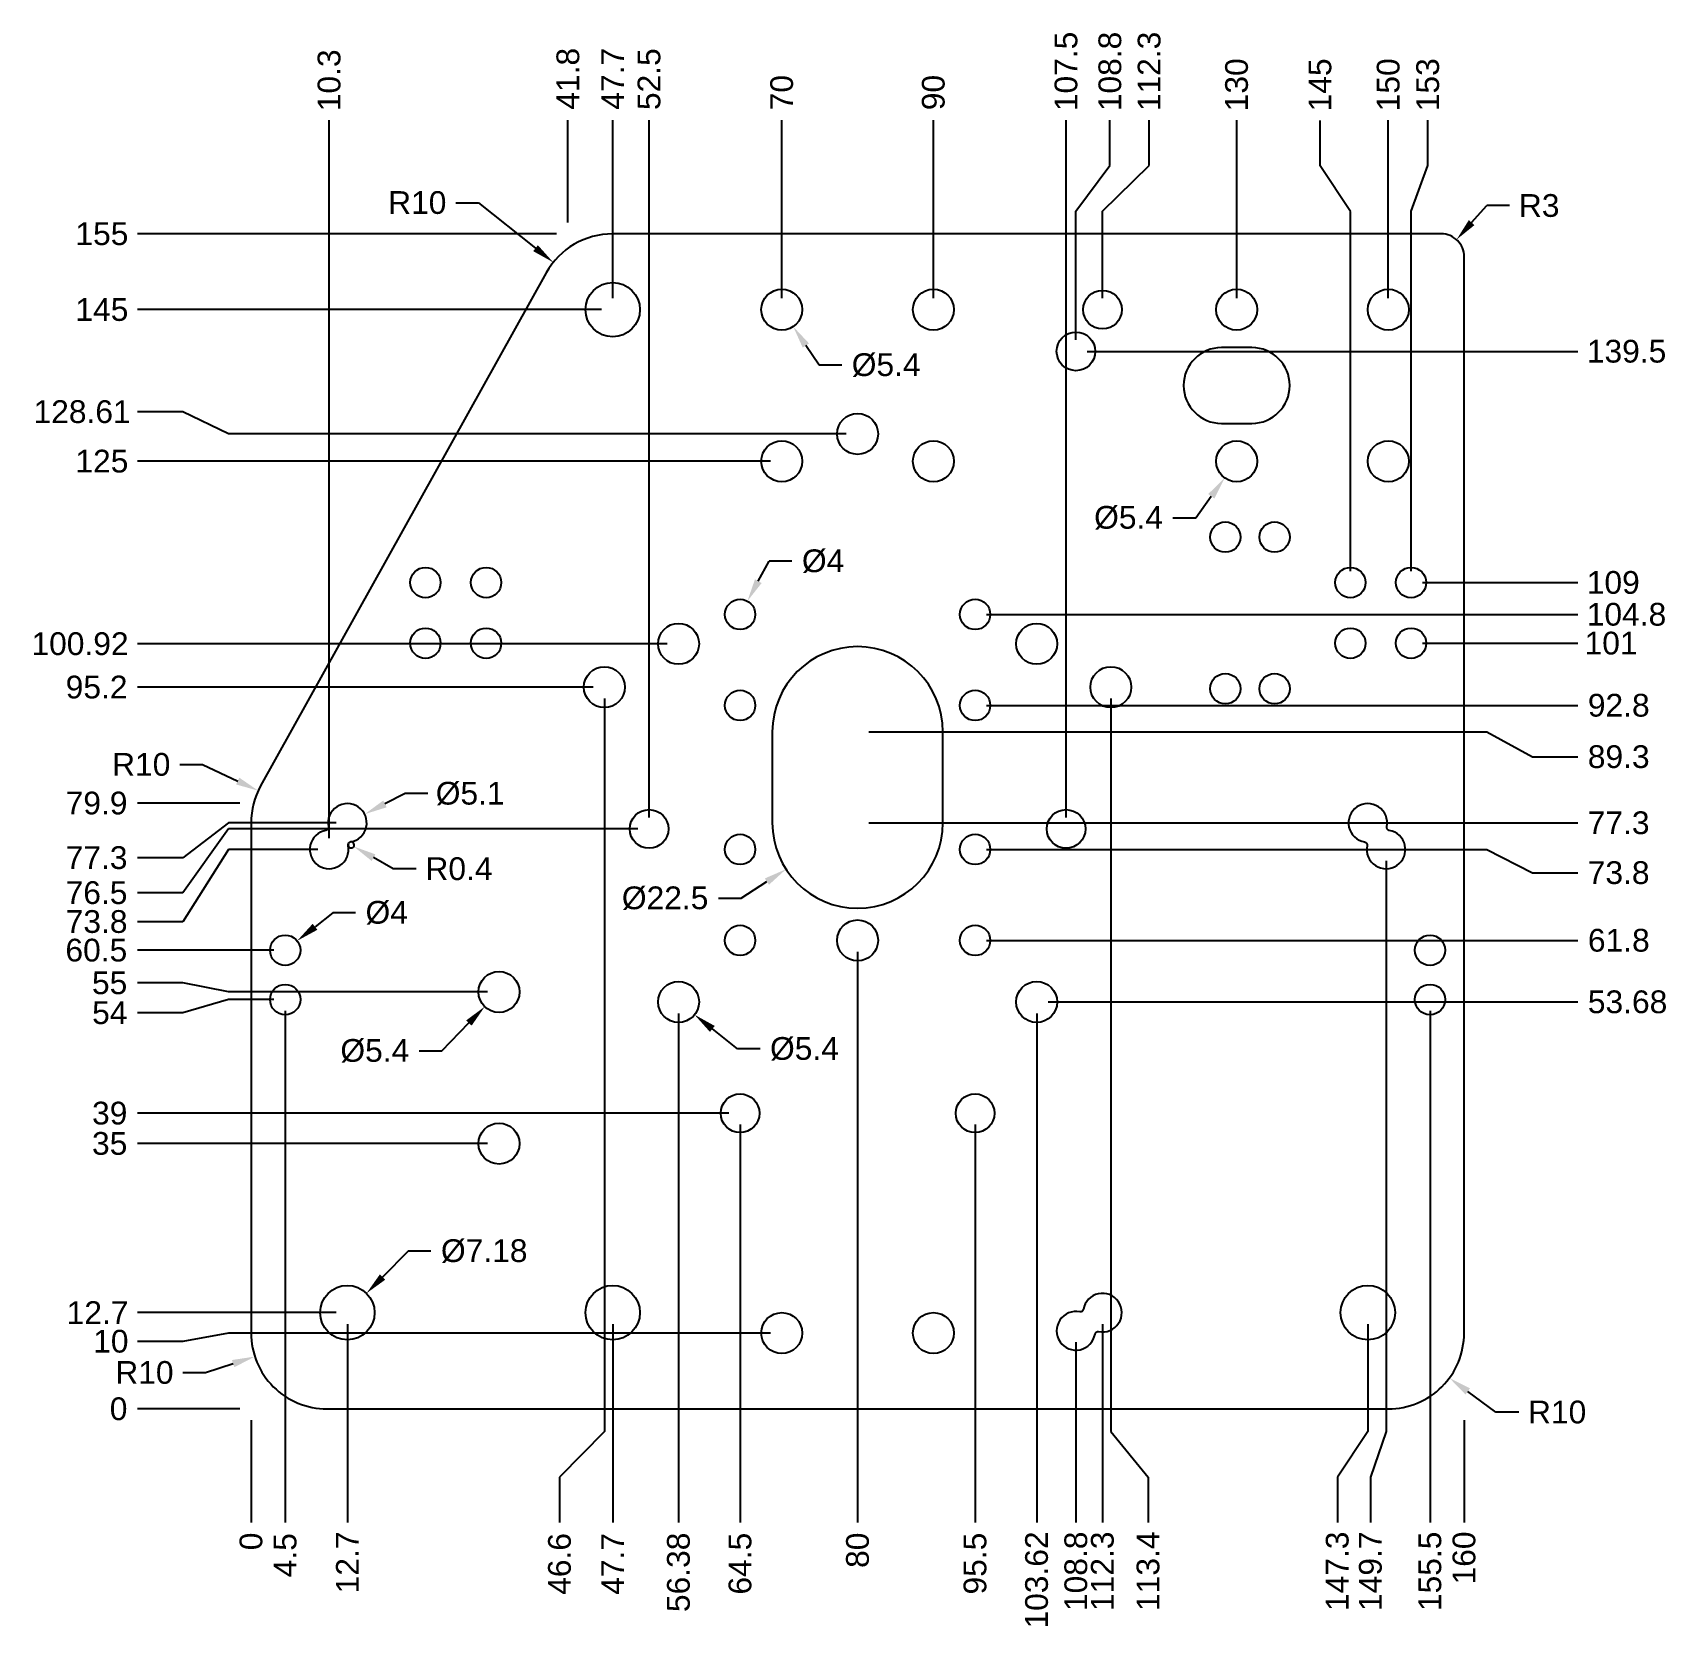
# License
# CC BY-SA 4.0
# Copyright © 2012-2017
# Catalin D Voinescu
# Model space of a CAD drawing. Header units: millimetres. Extents: x -29 to 187, y -29 to 182.
import ezdxf

# ---------------------------------------------------------------- set-up
doc = ezdxf.new("R2010")
doc.units = ezdxf.units.MM
doc.layers.add('Dimensions', color=7, linetype='Continuous')
doc.layers.add('Parts', color=7, linetype='Continuous')
doc.styles.get("Standard").update_dxf_attribs({"font": 'arial.ttf'})
doc.dimstyles.new('Copy of Standard', dxfattribs={"dimtxt": 3, "dimasz": 3, "dimexe": 3, "dimexo": 1.5, "dimgap": 1.5, "dimtad": 0, "dimtoh": 1, "dimdsep": 46, "dimtxsty": 'Standard', "dimcen": 0, "dimadec": 0, "dimazin": 2, "dimtfac": 1, "dimtofl": 0, "dimtmove": 0, "dimatfit": 3, "dimfxl": 1, "dimtolj": 1, "dimtzin": 0, "dimarcsym": 0})

# ---------------------------------------------------------------- blocks, each defined once
blk = doc.blocks.new('*D72')
at = {"layer": 'Defpoints', "color": 0}
for p in [(-15, 145), (47.7, 145), (0, 0)]:
    blk.add_point(p, dxfattribs=at)
at = {"layer": 'Dimensions', "color": 0, "lineweight": -2}
blk.add_line((46.2, 145), (-15, 145), dxfattribs=at)
at = {"layer": 'Dimensions', "color": 0, "insert": (-19.68, 145), "char_height": 3, "attachment_point": 5}
blk.add_mtext('\\A1;145', dxfattribs=at)
blk = doc.blocks.new('*D73')
at = {"layer": 'Defpoints', "color": 0}
for p in [(12.7, 77.3), (-15, 72.7), (0, 0)]:
    blk.add_point(p, dxfattribs=at)
at = {"layer": 'Dimensions', "color": 0, "lineweight": -2}
for p, q in [((-3, 77.3), (-9, 72.7)), ((11.2, 77.3), (-3, 77.3)), ((-9, 72.7), (-15, 72.7))]:
    blk.add_line(p, q, dxfattribs=at)
at = {"layer": 'Dimensions', "color": 0, "insert": (-20.38, 72.7), "char_height": 3, "attachment_point": 5}
blk.add_mtext('\\A1;77.3', dxfattribs=at)
blk = doc.blocks.new('*D74')
at = {"layer": 'Defpoints', "color": 0}
for p in [(-15, 12.7), (12.7, 12.7), (0, 0)]:
    blk.add_point(p, dxfattribs=at)
at = {"layer": 'Dimensions', "color": 0, "lineweight": -2}
blk.add_line((11.2, 12.7), (-15, 12.7), dxfattribs=at)
at = {"layer": 'Dimensions', "color": 0, "insert": (-20.25, 12.7), "char_height": 3, "attachment_point": 5}
blk.add_mtext('\\A1;12.7', dxfattribs=at)
blk = doc.blocks.new('*D75')
at = {"layer": 'Defpoints', "color": 0}
for p in [(52.5, 76.5), (-15, 68.08), (0, 0)]:
    blk.add_point(p, dxfattribs=at)
at = {"layer": 'Dimensions', "color": 0, "lineweight": -2}
for p, q in [((-3, 76.5), (-9, 68.08)), ((51, 76.5), (-3, 76.5)), ((-9, 68.08), (-15, 68.08))]:
    blk.add_line(p, q, dxfattribs=at)
at = {"layer": 'Dimensions', "color": 0, "insert": (-20.39, 68.08), "char_height": 3, "attachment_point": 5}
blk.add_mtext('\\A1;76.5', dxfattribs=at)
blk = doc.blocks.new('*D76')
at = {"layer": 'Defpoints', "color": 0}
for p in [(-15, 125), (70, 125), (0, 0)]:
    blk.add_point(p, dxfattribs=at)
at = {"layer": 'Dimensions', "color": 0, "lineweight": -2}
for p, q in [((-9, 125), (-15, 125)), ((-3, 125), (-9, 125)), ((68.5, 125), (-3, 125))]:
    blk.add_line(p, q, dxfattribs=at)
at = {"layer": 'Dimensions', "color": 0, "insert": (-19.68, 125), "char_height": 3, "attachment_point": 5}
blk.add_mtext('\\A1;125', dxfattribs=at)
blk = doc.blocks.new('*D77')
at = {"layer": 'Defpoints', "color": 0}
for p in [(95.5, 104.8), (175, 104.8), (0, 0)]:
    blk.add_point(p, dxfattribs=at)
at = {"layer": 'Dimensions', "color": 0, "lineweight": -2}
blk.add_line((97, 104.8), (175, 104.8), dxfattribs=at)
at = {"layer": 'Dimensions', "color": 0, "insert": (181.4185, 104.8), "char_height": 3, "attachment_point": 5}
blk.add_mtext('\\A1;104.8', dxfattribs=at)
blk = doc.blocks.new('*D78')
at = {"layer": 'Defpoints', "color": 0}
for p in [(95.5, 92.8), (175, 92.8), (0, 0)]:
    blk.add_point(p, dxfattribs=at)
at = {"layer": 'Dimensions', "color": 0, "lineweight": -2}
blk.add_line((97, 92.8), (175, 92.8), dxfattribs=at)
at = {"layer": 'Dimensions', "color": 0, "insert": (180.3955, 92.8), "char_height": 3, "attachment_point": 5}
blk.add_mtext('\\A1;92.8', dxfattribs=at)
blk = doc.blocks.new('*D79')
at = {"layer": 'Defpoints', "color": 0}
for p in [(95.5, 73.8), (175, 70.72), (0, 0)]:
    blk.add_point(p, dxfattribs=at)
at = {"layer": 'Dimensions', "color": 0, "lineweight": -2}
for p, q in [((97, 73.8), (163, 73.8)), ((163, 73.8), (169, 70.72)), ((169, 70.72), (175, 70.72))]:
    blk.add_line(p, q, dxfattribs=at)
at = {"layer": 'Dimensions', "color": 0, "insert": (180.38, 70.72), "char_height": 3, "attachment_point": 5}
blk.add_mtext('\\A1;73.8', dxfattribs=at)
blk = doc.blocks.new('*D80')
at = {"layer": 'Defpoints', "color": 0}
for p in [(95.5, 61.8), (175, 61.8), (0, 0)]:
    blk.add_point(p, dxfattribs=at)
at = {"layer": 'Dimensions', "color": 0, "lineweight": -2}
blk.add_line((97, 61.8), (175, 61.8), dxfattribs=at)
at = {"layer": 'Dimensions', "color": 0, "insert": (180.4045, 61.8), "char_height": 3, "attachment_point": 5}
blk.add_mtext('\\A1;61.8', dxfattribs=at)
blk = doc.blocks.new('*D81')
at = {"layer": 'Defpoints', "color": 0}
for p in [(-15, 39), (64.5, 39), (0, 0)]:
    blk.add_point(p, dxfattribs=at)
at = {"layer": 'Dimensions', "color": 0, "lineweight": -2}
blk.add_line((63, 39), (-15, 39), dxfattribs=at)
at = {"layer": 'Dimensions', "color": 0, "insert": (-18.648, 39), "char_height": 3, "attachment_point": 5}
blk.add_mtext('\\A1;39', dxfattribs=at)
blk = doc.blocks.new('*D82')
at = {"layer": 'Defpoints', "color": 0}
for p in [(-15, 60.5), (4.5, 60.5), (0, 0)]:
    blk.add_point(p, dxfattribs=at)
at = {"layer": 'Dimensions', "color": 0, "lineweight": -2}
blk.add_line((3, 60.5), (-15, 60.5), dxfattribs=at)
at = {"layer": 'Dimensions', "color": 0, "insert": (-20.412, 60.5), "char_height": 3, "attachment_point": 5}
blk.add_mtext('\\A1;60.5', dxfattribs=at)
blk = doc.blocks.new('*D83')
at = {"layer": 'Defpoints', "color": 0}
for p in [(4.5, 54), (-15, 52.25), (0, 0)]:
    blk.add_point(p, dxfattribs=at)
at = {"layer": 'Dimensions', "color": 0, "lineweight": -2}
for p, q in [((-3, 54), (-9, 52.25)), ((3, 54), (-3, 54)), ((-9, 52.25), (-15, 52.25))]:
    blk.add_line(p, q, dxfattribs=at)
at = {"layer": 'Dimensions', "color": 0, "insert": (-18.64, 52.25), "char_height": 3, "attachment_point": 5}
blk.add_mtext('\\A1;54', dxfattribs=at)
blk = doc.blocks.new('*D84')
at = {"layer": 'Defpoints', "color": 0}
for p in [(80, 77.3), (175, 77.3), (0, 0)]:
    blk.add_point(p, dxfattribs=at)
at = {"layer": 'Dimensions', "color": 0, "lineweight": -2}
blk.add_line((81.5, 77.3), (175, 77.3), dxfattribs=at)
at = {"layer": 'Dimensions', "color": 0, "insert": (180.3805, 77.3), "char_height": 3, "attachment_point": 5}
blk.add_mtext('\\A1;77.3', dxfattribs=at)
blk = doc.blocks.new('*D85')
at = {"layer": 'Defpoints', "color": 0}
for p in [(80, 89.3), (175, 86.02), (0, 0)]:
    blk.add_point(p, dxfattribs=at)
at = {"layer": 'Dimensions', "color": 0, "lineweight": -2}
for p, q in [((81.5, 89.3), (163, 89.3)), ((163, 89.3), (169, 86.02)), ((169, 86.02), (175, 86.02))]:
    blk.add_line(p, q, dxfattribs=at)
at = {"layer": 'Dimensions', "color": 0, "insert": (180.39, 86.02), "char_height": 3, "attachment_point": 5}
blk.add_mtext('\\A1;89.3', dxfattribs=at)
blk = doc.blocks.new('*D86')
at = {"layer": 'Defpoints', "color": 0}
for p in [(70, 170), (70, 145), (0, 0)]:
    blk.add_point(p, dxfattribs=at)
at = {"layer": 'Dimensions', "color": 0, "lineweight": -2}
blk.add_line((70, 146.5), (70, 170), dxfattribs=at)
at = {"layer": 'Dimensions', "color": 0, "insert": (70, 173.6285), "char_height": 3, "attachment_point": 5, "rotation": 90}
blk.add_mtext('\\A1;70', dxfattribs=at)
blk = doc.blocks.new('*D87')
at = {"layer": 'Defpoints', "color": 0}
for p in [(90, 170), (90, 145), (0, 0)]:
    blk.add_point(p, dxfattribs=at)
at = {"layer": 'Dimensions', "color": 0, "lineweight": -2}
blk.add_line((90, 146.5), (90, 170), dxfattribs=at)
at = {"layer": 'Dimensions', "color": 0, "insert": (90, 173.64), "char_height": 3, "attachment_point": 5, "rotation": 90}
blk.add_mtext('\\A1;90', dxfattribs=at)
blk = doc.blocks.new('*D88')
at = {"layer": 'Defpoints', "color": 0}
for p in [(118.47, 170), (112.3, 145), (0, 0)]:
    blk.add_point(p, dxfattribs=at)
at = {"layer": 'Dimensions', "color": 0, "lineweight": -2}
for p, q in [((118.47, 164), (118.47, 170)), ((112.3, 158), (118.47, 164)), ((112.3, 146.5), (112.3, 158))]:
    blk.add_line(p, q, dxfattribs=at)
at = {"layer": 'Dimensions', "color": 0, "insert": (118.47, 176.42), "char_height": 3, "attachment_point": 5, "rotation": 90}
blk.add_mtext('\\A1;112.3', dxfattribs=at)
blk = doc.blocks.new('*D89')
at = {"layer": 'Defpoints', "color": 0}
for p in [(150, 170), (150, 145), (0, 0)]:
    blk.add_point(p, dxfattribs=at)
at = {"layer": 'Dimensions', "color": 0, "lineweight": -2}
blk.add_line((150, 146.5), (150, 170), dxfattribs=at)
at = {"layer": 'Dimensions', "color": 0, "insert": (150, 174.6635), "char_height": 3, "attachment_point": 5, "rotation": 90}
blk.add_mtext('\\A1;150', dxfattribs=at)
blk = doc.blocks.new('*D90')
at = {"layer": 'Defpoints', "color": 0}
for p in [(12.7, 12.7), (0, 0), (12.7, -15)]:
    blk.add_point(p, dxfattribs=at)
at = {"layer": 'Dimensions', "color": 0, "lineweight": -2}
blk.add_line((12.7, 11.2), (12.7, -15), dxfattribs=at)
at = {"layer": 'Dimensions', "color": 0, "insert": (12.7, -20.25), "char_height": 3, "attachment_point": 5, "rotation": 90}
blk.add_mtext('\\A1;12.7', dxfattribs=at)
blk = doc.blocks.new('*D91')
at = {"layer": 'Defpoints', "color": 0}
for p in [(47.7, 12.7), (0, 0), (47.7, -15)]:
    blk.add_point(p, dxfattribs=at)
at = {"layer": 'Dimensions', "color": 0, "lineweight": -2}
blk.add_line((47.7, 11.2), (47.7, -15), dxfattribs=at)
at = {"layer": 'Dimensions', "color": 0, "insert": (47.7, -20.451), "char_height": 3, "attachment_point": 5, "rotation": 90}
blk.add_mtext('\\A1;47.7', dxfattribs=at)
blk = doc.blocks.new('*D92')
at = {"layer": 'Defpoints', "color": 0}
for p in [(47.7, 170), (47.7, 145), (0, 0)]:
    blk.add_point(p, dxfattribs=at)
at = {"layer": 'Dimensions', "color": 0, "lineweight": -2}
blk.add_line((47.7, 146.5), (47.7, 170), dxfattribs=at)
at = {"layer": 'Dimensions', "color": 0, "insert": (47.7, 175.451), "char_height": 3, "attachment_point": 5, "rotation": 90}
blk.add_mtext('\\A1;47.7', dxfattribs=at)
blk = doc.blocks.new('*D93')
at = {"layer": 'Defpoints', "color": 0}
for p in [(112.3, 12.7), (0, 0), (112.3, -15)]:
    blk.add_point(p, dxfattribs=at)
at = {"layer": 'Dimensions', "color": 0, "lineweight": -2}
blk.add_line((112.3, 11.2), (112.3, -15), dxfattribs=at)
at = {"layer": 'Dimensions', "color": 0, "insert": (112.3, -21.4155), "char_height": 3, "attachment_point": 5, "rotation": 90}
blk.add_mtext('\\A1;112.3', dxfattribs=at)
blk = doc.blocks.new('*D94')
at = {"layer": 'Defpoints', "color": 0}
for p in [(147.3, 12.7), (0, 0), (143.28, -15)]:
    blk.add_point(p, dxfattribs=at)
at = {"layer": 'Dimensions', "color": 0, "lineweight": -2}
for p, q in [((147.3, 11.2), (147.3, -3)), ((147.3, -3), (143.28, -9)), ((143.28, -9), (143.28, -15))]:
    blk.add_line(p, q, dxfattribs=at)
at = {"layer": 'Dimensions', "color": 0, "insert": (143.28, -21.42), "char_height": 3, "attachment_point": 5, "rotation": 90}
blk.add_mtext('\\A1;147.3', dxfattribs=at)
blk = doc.blocks.new('*D95')
at = {"layer": 'Defpoints', "color": 0}
for p in [(64.5, 39), (0, 0), (64.5, -15)]:
    blk.add_point(p, dxfattribs=at)
at = {"layer": 'Dimensions', "color": 0, "lineweight": -2}
blk.add_line((64.5, 37.5), (64.5, -15), dxfattribs=at)
at = {"layer": 'Dimensions', "color": 0, "insert": (64.5, -20.412), "char_height": 3, "attachment_point": 5, "rotation": 90}
blk.add_mtext('\\A1;64.5', dxfattribs=at)
blk = doc.blocks.new('*D96')
at = {"layer": 'Defpoints', "color": 0}
for p in [(95.5, 39), (0, 0), (95.5, -15)]:
    blk.add_point(p, dxfattribs=at)
at = {"layer": 'Dimensions', "color": 0, "lineweight": -2}
blk.add_line((95.5, 37.5), (95.5, -15), dxfattribs=at)
at = {"layer": 'Dimensions', "color": 0, "insert": (95.5, -20.403), "char_height": 3, "attachment_point": 5, "rotation": 90}
blk.add_mtext('\\A1;95.5', dxfattribs=at)
blk = doc.blocks.new('*D97')
at = {"layer": 'Defpoints', "color": 0}
for p in [(56.38, 53.68), (0, 0), (56.38, -15)]:
    blk.add_point(p, dxfattribs=at)
at = {"layer": 'Dimensions', "color": 0, "lineweight": -2}
blk.add_line((56.38, 52.18), (56.38, -15), dxfattribs=at)
at = {"layer": 'Dimensions', "color": 0, "insert": (56.38, -21.5595), "char_height": 3, "attachment_point": 5, "rotation": 90}
blk.add_mtext('\\A1;56.38', dxfattribs=at)
blk = doc.blocks.new('*D98')
at = {"layer": 'Defpoints', "color": 0}
for p in [(-15, 100.92), (56.38, 100.92), (0, 0)]:
    blk.add_point(p, dxfattribs=at)
at = {"layer": 'Dimensions', "color": 0, "lineweight": -2}
blk.add_line((54.88, 100.92), (-15, 100.92), dxfattribs=at)
at = {"layer": 'Dimensions', "color": 0, "insert": (-22.563, 100.92), "char_height": 3, "attachment_point": 5}
blk.add_mtext('\\A1;100.92', dxfattribs=at)
blk = doc.blocks.new('*D99')
at = {"layer": 'Defpoints', "color": 0}
for p in [(103.62, 53.68), (175, 53.68), (0, 0)]:
    blk.add_point(p, dxfattribs=at)
at = {"layer": 'Dimensions', "color": 0, "lineweight": -2}
blk.add_line((105.12, 53.68), (175, 53.68), dxfattribs=at)
at = {"layer": 'Dimensions', "color": 0, "insert": (181.5595, 53.68), "char_height": 3, "attachment_point": 5}
blk.add_mtext('\\A1;53.68', dxfattribs=at)
blk = doc.blocks.new('*D100')
at = {"layer": 'Defpoints', "color": 0}
for p in [(0, 0), (160, 0), (160, -15)]:
    blk.add_point(p, dxfattribs=at)
at = {"layer": 'Dimensions', "color": 0, "lineweight": -2}
blk.add_line((160, -1.5), (160, -15), dxfattribs=at)
at = {"layer": 'Dimensions', "color": 0, "insert": (160, -19.6635), "char_height": 3, "attachment_point": 5, "rotation": 90}
blk.add_mtext('\\A1;160', dxfattribs=at)
blk = doc.blocks.new('*D101')
at = {"layer": 'Defpoints', "color": 0}
for p in [(0, 0), (0, 0), (0, -15)]:
    blk.add_point(p, dxfattribs=at)
at = {"layer": 'Dimensions', "color": 0, "lineweight": -2}
blk.add_line((0, -1.5), (0, -15), dxfattribs=at)
at = {"layer": 'Dimensions', "color": 0, "insert": (0, -17.4765), "char_height": 3, "attachment_point": 5, "rotation": 90}
blk.add_mtext('\\A1;0', dxfattribs=at)
blk = doc.blocks.new('*D102')
at = {"layer": 'Defpoints', "color": 0}
for p in [(-15, 0), (0, 0), (0, 0)]:
    blk.add_point(p, dxfattribs=at)
at = {"layer": 'Dimensions', "color": 0, "lineweight": -2}
blk.add_line((-1.5, 0), (-15, 0), dxfattribs=at)
at = {"layer": 'Dimensions', "color": 0, "insert": (-17.4765, 0), "char_height": 3, "attachment_point": 5}
blk.add_mtext('\\A1;0', dxfattribs=at)
blk = doc.blocks.new('*D103')
at = {"layer": 'Defpoints', "color": 0}
for p in [(-15, 155), (41.8, 155), (0, 0)]:
    blk.add_point(p, dxfattribs=at)
at = {"layer": 'Dimensions', "color": 0, "lineweight": -2}
blk.add_line((40.3, 155), (-15, 155), dxfattribs=at)
at = {"layer": 'Dimensions', "color": 0, "insert": (-19.68, 155), "char_height": 3, "attachment_point": 5}
blk.add_mtext('\\A1;155', dxfattribs=at)
blk = doc.blocks.new('*D104')
at = {"layer": 'Defpoints', "color": 0}
for p in [(41.8, 170), (41.8, 155), (0, 0)]:
    blk.add_point(p, dxfattribs=at)
at = {"layer": 'Dimensions', "color": 0, "lineweight": -2}
blk.add_line((41.8, 156.5), (41.8, 170), dxfattribs=at)
at = {"layer": 'Dimensions', "color": 0, "insert": (41.8, 175.4555), "char_height": 3, "attachment_point": 5, "rotation": 90}
blk.add_mtext('\\A1;41.8', dxfattribs=at)
blk = doc.blocks.new('*D105')
at = {"layer": 'Defpoints', "color": 0}
for p in [(-15, 79.9), (0, 79.9), (0, 0)]:
    blk.add_point(p, dxfattribs=at)
at = {"layer": 'Dimensions', "color": 0, "lineweight": -2}
blk.add_line((-1.5, 79.9), (-15, 79.9), dxfattribs=at)
at = {"layer": 'Dimensions', "color": 0, "insert": (-20.3835, 79.9), "char_height": 3, "attachment_point": 5}
blk.add_mtext('\\A1;79.9', dxfattribs=at)
blk = doc.blocks.new('*D106')
at = {"layer": 'Defpoints', "color": 0}
for p in [(159, 154.24), (157, 152)]:
    blk.add_point(p, dxfattribs=at)
at = {"layer": 'Dimensions', "color": 0, "lineweight": -2}
for p in [(160.99, 156.48), (165.99, 158.72)]:
    blk.add_line(p, (162.99, 158.72), dxfattribs=at)
at = {"layer": 'Dimensions', "color": 0}
blk.add_solid([(160.62, 156.81), (161.36, 156.15), (159, 154.24)], dxfattribs=at)
at = {"layer": 'Dimensions', "color": 0, "insert": (169.9, 158.72), "char_height": 3, "attachment_point": 5}
blk.add_mtext('\\A1;R3', dxfattribs=at)
blk = doc.blocks.new('*D107')
at = {"layer": 'Defpoints', "color": 0}
for p in [(150, 10), (158.06, 4.08)]:
    blk.add_point(p, dxfattribs=at)
at = {"layer": 'Dimensions', "color": 0, "lineweight": -2}
for p, q in [((164.2, -0.43), (160.48, 2.31)), ((167.2, -0.43), (164.2, -0.43))]:
    blk.add_line(p, q, dxfattribs=at)
at = {"layer": 'Dimensions', "color": 0}
blk.add_solid([(160.77, 2.71), (160.18, 1.9), (158.06, 4.08)], dxfattribs=at)
at = {"layer": 'Dimensions', "color": 0, "insert": (172.27, -0.43), "char_height": 3, "attachment_point": 5}
blk.add_mtext('\\A1;R10', dxfattribs=at)
blk = doc.blocks.new('*D108')
at = {"layer": 'Defpoints', "color": 0}
for p in [(10, 10), (0.49, 6.9)]:
    blk.add_point(p, dxfattribs=at)
at = {"layer": 'Dimensions', "color": 0, "lineweight": -2}
for p, q in [((-9, 4.79), (-6, 4.79)), ((-6, 4.79), (-2.36, 5.97))]:
    blk.add_line(p, q, dxfattribs=at)
at = {"layer": 'Dimensions', "color": 0}
blk.add_solid([(-2.21, 5.5), (-2.52, 6.45), (0.49, 6.9)], dxfattribs=at)
at = {"layer": 'Dimensions', "color": 0, "insert": (-14.07, 4.79), "char_height": 3, "attachment_point": 5}
blk.add_mtext('\\A1;R10', dxfattribs=at)
blk = doc.blocks.new('*D109')
at = {"layer": 'Defpoints', "color": 0}
for p in [(0.94, 81.55), (10, 77.3)]:
    blk.add_point(p, dxfattribs=at)
at = {"layer": 'Dimensions', "color": 0, "lineweight": -2}
for p, q in [((-9.42, 85), (-6.42, 85)), ((-6.42, 85), (-1.77, 82.82))]:
    blk.add_line(p, q, dxfattribs=at)
at = {"layer": 'Dimensions', "color": 0}
blk.add_solid([(-1.98, 82.37), (-1.56, 83.27), (0.94, 81.55)], dxfattribs=at)
at = {"layer": 'Dimensions', "color": 0, "insert": (-14.49, 85), "char_height": 3, "attachment_point": 5}
blk.add_mtext('\\A1;R10', dxfattribs=at)
blk = doc.blocks.new('*D110')
at = {"layer": 'Defpoints', "color": 0}
for p in [(39.86, 151.24), (47.68, 145)]:
    blk.add_point(p, dxfattribs=at)
at = {"layer": 'Dimensions', "color": 0, "lineweight": -2}
for p, q in [((26.99, 159.11), (29.99, 159.11)), ((29.99, 159.11), (37.52, 153.11))]:
    blk.add_line(p, q, dxfattribs=at)
at = {"layer": 'Dimensions', "color": 0}
blk.add_solid([(37.21, 152.72), (37.83, 153.5), (39.86, 151.24)], dxfattribs=at)
at = {"layer": 'Dimensions', "color": 0, "insert": (21.92, 159.11), "char_height": 3, "attachment_point": 5}
blk.add_mtext('\\A1;R10', dxfattribs=at)
blk = doc.blocks.new('*D113')
at = {"layer": 'Defpoints', "color": 0}
for p in [(65.46, 106.55), (63.54, 103.05)]:
    blk.add_point(p, dxfattribs=at)
at = {"layer": 'Dimensions', "color": 0, "lineweight": -2}
for p in [(66.9, 109.18), (71.34, 111.82)]:
    blk.add_line(p, (68.34, 111.82), dxfattribs=at)
at = {"layer": 'Dimensions', "color": 0}
blk.add_solid([(66.46, 109.43), (67.34, 108.94), (65.46, 106.55)], dxfattribs=at)
at = {"layer": 'Dimensions', "color": 0, "insert": (75.45, 111.82), "char_height": 3, "attachment_point": 5}
blk.add_mtext('\\A1;%%c4', dxfattribs=at)
blk = doc.blocks.new('*D115')
at = {"layer": 'Defpoints', "color": 0}
for p in [(89.44, 83.41), (70.56, 71.19)]:
    blk.add_point(p, dxfattribs=at)
at = {"layer": 'Dimensions', "color": 0, "lineweight": -2}
for p, q in [((64.65, 67.36), (68.04, 69.56)), ((61.65, 67.36), (64.65, 67.36))]:
    blk.add_line(p, q, dxfattribs=at)
at = {"layer": 'Dimensions', "color": 0}
blk.add_solid([(68.31, 69.14), (67.77, 69.98), (70.56, 71.19)], dxfattribs=at)
at = {"layer": 'Dimensions', "color": 0, "insert": (54.61, 67.36), "char_height": 3, "attachment_point": 5}
blk.add_mtext('\\A1;%%c22.5', dxfattribs=at)
blk = doc.blocks.new('*D116')
at = {"layer": 'Defpoints', "color": 0}
for p in [(130, 170), (130, 145), (0, 0)]:
    blk.add_point(p, dxfattribs=at)
at = {"layer": 'Dimensions', "color": 0, "lineweight": -2}
blk.add_line((130, 146.5), (130, 170), dxfattribs=at)
at = {"layer": 'Dimensions', "color": 0, "insert": (130, 174.6635), "char_height": 3, "attachment_point": 5, "rotation": 90}
blk.add_mtext('\\A1;130', dxfattribs=at)
blk = doc.blocks.new('*D117')
at = {"layer": 'Defpoints', "color": 0}
for p in [(103.62, 53.68), (0, 0), (103.62, -15)]:
    blk.add_point(p, dxfattribs=at)
at = {"layer": 'Dimensions', "color": 0, "lineweight": -2}
blk.add_line((103.62, 52.18), (103.62, -15), dxfattribs=at)
at = {"layer": 'Dimensions', "color": 0, "insert": (103.62, -22.563), "char_height": 3, "attachment_point": 5, "rotation": 90}
blk.add_mtext('\\A1;103.62', dxfattribs=at)
blk = doc.blocks.new('*D118')
at = {"layer": 'Defpoints', "color": 0}
for p in [(4.5, 54), (0, 0), (4.5, -15)]:
    blk.add_point(p, dxfattribs=at)
at = {"layer": 'Dimensions', "color": 0, "lineweight": -2}
blk.add_line((4.5, 52.5), (4.5, -15), dxfattribs=at)
at = {"layer": 'Dimensions', "color": 0, "insert": (4.5, -19.299), "char_height": 3, "attachment_point": 5, "rotation": 90}
blk.add_mtext('\\A1;4.5', dxfattribs=at)
blk = doc.blocks.new('*D122')
at = {"layer": 'Defpoints', "color": 0}
for p in [(52.5, 170), (52.5, 76.5), (0, 0)]:
    blk.add_point(p, dxfattribs=at)
at = {"layer": 'Dimensions', "color": 0, "lineweight": -2}
blk.add_line((52.5, 78), (52.5, 170), dxfattribs=at)
at = {"layer": 'Dimensions', "color": 0, "insert": (52.5, 175.403), "char_height": 3, "attachment_point": 5, "rotation": 90}
blk.add_mtext('\\A1;52.5', dxfattribs=at)
blk = doc.blocks.new('*D123')
at = {"layer": 'Defpoints', "color": 0}
for p in [(107.5, 170), (107.5, 76.5), (0, 0)]:
    blk.add_point(p, dxfattribs=at)
at = {"layer": 'Dimensions', "color": 0, "lineweight": -2}
blk.add_line((107.5, 78), (107.5, 170), dxfattribs=at)
at = {"layer": 'Dimensions', "color": 0, "insert": (107.5, 176.426), "char_height": 3, "attachment_point": 5, "rotation": 90}
blk.add_mtext('\\A1;107.5', dxfattribs=at)
blk = doc.blocks.new('*D124')
at = {"layer": 'Defpoints', "color": 0}
for p in [(108.8, 10.3), (0, 0), (108.8, -15)]:
    blk.add_point(p, dxfattribs=at)
at = {"layer": 'Dimensions', "color": 0, "lineweight": -2}
blk.add_line((108.8, 8.8), (108.8, -15), dxfattribs=at)
at = {"layer": 'Dimensions', "color": 0, "insert": (108.8, -21.4185), "char_height": 3, "attachment_point": 5, "rotation": 90}
blk.add_mtext('\\A1;108.8', dxfattribs=at)
blk = doc.blocks.new('*D125')
at = {"layer": 'Defpoints', "color": 0}
for p in [(10.3, 170), (10.3, 73.8), (0, 0)]:
    blk.add_point(p, dxfattribs=at)
at = {"layer": 'Dimensions', "color": 0, "lineweight": -2}
blk.add_line((10.3, 75.3), (10.3, 170), dxfattribs=at)
at = {"layer": 'Dimensions', "color": 0, "insert": (10.3, 175.2515), "char_height": 3, "attachment_point": 5, "rotation": 90}
blk.add_mtext('\\A1;10.3', dxfattribs=at)
blk = doc.blocks.new('*D126')
at = {"layer": 'Defpoints', "color": 0}
for p in [(149.7, 73.8), (0, 0), (147.65, -15)]:
    blk.add_point(p, dxfattribs=at)
at = {"layer": 'Dimensions', "color": 0, "lineweight": -2}
for p, q in [((149.7, 72.3), (149.7, -3)), ((149.7, -3), (147.65, -9)), ((147.65, -9), (147.65, -15))]:
    blk.add_line(p, q, dxfattribs=at)
at = {"layer": 'Dimensions', "color": 0, "insert": (147.65, -21.41), "char_height": 3, "attachment_point": 5, "rotation": 90}
blk.add_mtext('\\A1;149.7', dxfattribs=at)
blk = doc.blocks.new('*D127')
at = {"layer": 'Defpoints', "color": 0}
for p in [(10.3, 73.8), (-15, 64.27), (0, 0)]:
    blk.add_point(p, dxfattribs=at)
at = {"layer": 'Dimensions', "color": 0, "lineweight": -2}
for p, q in [((-3, 73.8), (-9, 64.27)), ((8.8, 73.8), (-3, 73.8)), ((-9, 64.27), (-15, 64.27))]:
    blk.add_line(p, q, dxfattribs=at)
at = {"layer": 'Dimensions', "color": 0, "insert": (-20.38, 64.27), "char_height": 3, "attachment_point": 5}
blk.add_mtext('\\A1;73.8', dxfattribs=at)
blk = doc.blocks.new('*D128')
at = {"layer": 'Defpoints', "color": 0}
for p in [(113.29, 170), (108.8, 139.5), (0, 0)]:
    blk.add_point(p, dxfattribs=at)
at = {"layer": 'Dimensions', "color": 0, "lineweight": -2}
for p, q in [((113.29, 164), (113.29, 170)), ((108.8, 158), (113.29, 164)), ((108.8, 141), (108.8, 158))]:
    blk.add_line(p, q, dxfattribs=at)
at = {"layer": 'Dimensions', "color": 0, "insert": (113.29, 176.42), "char_height": 3, "attachment_point": 5, "rotation": 90}
blk.add_mtext('\\A1;108.8', dxfattribs=at)
blk = doc.blocks.new('*D129')
at = {"layer": 'Defpoints', "color": 0}
for p in [(108.8, 139.5), (175, 139.5), (0, 0)]:
    blk.add_point(p, dxfattribs=at)
at = {"layer": 'Dimensions', "color": 0, "lineweight": -2}
blk.add_line((110.3, 139.5), (175, 139.5), dxfattribs=at)
at = {"layer": 'Dimensions', "color": 0, "insert": (181.426, 139.5), "char_height": 3, "attachment_point": 5}
blk.add_mtext('\\A1;139.5', dxfattribs=at)
blk = doc.blocks.new('*D132')
at = {"layer": 'Defpoints', "color": 0}
for p in [(-15, 131.53), (80, 128.61), (0, 0)]:
    blk.add_point(p, dxfattribs=at)
at = {"layer": 'Dimensions', "color": 0, "lineweight": -2}
for p, q in [((-9, 131.53), (-15, 131.53)), ((-3, 128.61), (-9, 131.53)), ((78.5, 128.61), (-3, 128.61))]:
    blk.add_line(p, q, dxfattribs=at)
at = {"layer": 'Dimensions', "color": 0, "insert": (-22.29, 131.53), "char_height": 3, "attachment_point": 5}
blk.add_mtext('\\A1;128.61', dxfattribs=at)
blk = doc.blocks.new('*D133')
at = {"layer": 'Defpoints', "color": 0}
for p in [(-15, 95.2), (46.6, 95.2), (0, 0)]:
    blk.add_point(p, dxfattribs=at)
at = {"layer": 'Dimensions', "color": 0, "lineweight": -2}
blk.add_line((45.1, 95.2), (-15, 95.2), dxfattribs=at)
at = {"layer": 'Dimensions', "color": 0, "insert": (-20.38, 95.2), "char_height": 3, "attachment_point": 5}
blk.add_mtext('\\A1;95.2', dxfattribs=at)
blk = doc.blocks.new('*D134')
at = {"layer": 'Defpoints', "color": 0}
for p in [(80, 61.8), (0, 0), (80, -15)]:
    blk.add_point(p, dxfattribs=at)
at = {"layer": 'Dimensions', "color": 0, "lineweight": -2}
blk.add_line((80, 60.3), (80, -15), dxfattribs=at)
at = {"layer": 'Dimensions', "color": 0, "insert": (80, -18.642), "char_height": 3, "attachment_point": 5, "rotation": 90}
blk.add_mtext('\\A1;80', dxfattribs=at)
blk = doc.blocks.new('*D135')
at = {"layer": 'Defpoints', "color": 0}
for p in [(46.6, 95.2), (0, 0), (40.69, -15)]:
    blk.add_point(p, dxfattribs=at)
at = {"layer": 'Dimensions', "color": 0, "lineweight": -2}
for p, q in [((46.6, 93.7), (46.6, -3)), ((46.6, -3), (40.69, -9)), ((40.69, -9), (40.69, -15))]:
    blk.add_line(p, q, dxfattribs=at)
at = {"layer": 'Dimensions', "color": 0, "insert": (40.69, -20.45), "char_height": 3, "attachment_point": 5, "rotation": 90}
blk.add_mtext('\\A1;46.6', dxfattribs=at)
blk = doc.blocks.new('*D136')
at = {"layer": 'Defpoints', "color": 0}
for p in [(113.4, 95.2), (0, 0), (118.32, -15)]:
    blk.add_point(p, dxfattribs=at)
at = {"layer": 'Dimensions', "color": 0, "lineweight": -2}
for p, q in [((113.4, 93.7), (113.4, -3)), ((113.4, -3), (118.32, -9)), ((118.32, -9), (118.32, -15))]:
    blk.add_line(p, q, dxfattribs=at)
at = {"layer": 'Dimensions', "color": 0, "insert": (118.32, -21.41), "char_height": 3, "attachment_point": 5, "rotation": 90}
blk.add_mtext('\\A1;113.4', dxfattribs=at)
blk = doc.blocks.new('*D137')
at = {"layer": 'Defpoints', "color": 0}
for p in [(-15, 8.91), (70, 10), (0, 0)]:
    blk.add_point(p, dxfattribs=at)
at = {"layer": 'Dimensions', "color": 0, "lineweight": -2}
for p, q in [((-9, 8.91), (-15, 8.91)), ((-3, 10), (-9, 8.91)), ((68.5, 10), (-3, 10))]:
    blk.add_line(p, q, dxfattribs=at)
at = {"layer": 'Dimensions', "color": 0, "insert": (-18.5, 8.91), "char_height": 3, "attachment_point": 5}
blk.add_mtext('\\A1;10', dxfattribs=at)
blk = doc.blocks.new('*D138')
at = {"layer": 'Defpoints', "color": 0}
for p in [(131.58, 127.19), (128.42, 122.81)]:
    blk.add_point(p, dxfattribs=at)
at = {"layer": 'Dimensions', "color": 0, "lineweight": -2}
for p, q in [((124.6, 117.55), (126.65, 120.39)), ((121.6, 117.55), (124.6, 117.55))]:
    blk.add_line(p, q, dxfattribs=at)
at = {"layer": 'Dimensions', "color": 0}
blk.add_solid([(127.06, 120.09), (126.25, 120.68), (128.42, 122.81)], dxfattribs=at)
at = {"layer": 'Dimensions', "color": 0, "insert": (115.74, 117.55), "char_height": 3, "attachment_point": 5}
blk.add_mtext('\\A1;%%c5.4', dxfattribs=at)
blk = doc.blocks.new('*D141')
at = {"layer": 'Defpoints', "color": 0}
for p in [(68.49, 147.24), (71.51, 142.76)]:
    blk.add_point(p, dxfattribs=at)
at = {"layer": 'Dimensions', "color": 0, "lineweight": -2}
for p, q in [((74.91, 137.69), (73.18, 140.27)), ((77.91, 137.69), (74.91, 137.69))]:
    blk.add_line(p, q, dxfattribs=at)
at = {"layer": 'Dimensions', "color": 0}
blk.add_solid([(73.59, 140.55), (72.76, 139.99), (71.51, 142.76)], dxfattribs=at)
at = {"layer": 'Dimensions', "color": 0, "insert": (83.77, 137.69), "char_height": 3, "attachment_point": 5}
blk.add_mtext('\\A1;%%c5.4', dxfattribs=at)
blk = doc.blocks.new('*D144')
at = {"layer": 'Defpoints', "color": 0}
for p in [(153, 109), (175, 109), (0, 0)]:
    blk.add_point(p, dxfattribs=at)
at = {"layer": 'Dimensions', "color": 0, "lineweight": -2}
blk.add_line((154.5, 109), (175, 109), dxfattribs=at)
at = {"layer": 'Dimensions', "color": 0, "insert": (179.6725, 109), "char_height": 3, "attachment_point": 5}
blk.add_mtext('\\A1;109', dxfattribs=at)
blk = doc.blocks.new('*D145')
at = {"layer": 'Defpoints', "color": 0}
for p in [(153, 101), (175, 101), (0, 0)]:
    blk.add_point(p, dxfattribs=at)
at = {"layer": 'Dimensions', "color": 0, "lineweight": -2}
blk.add_line((154.5, 101), (175, 101), dxfattribs=at)
at = {"layer": 'Dimensions', "color": 0, "insert": (179.38, 101), "char_height": 3, "attachment_point": 5}
blk.add_mtext('\\A1;101', dxfattribs=at)
blk = doc.blocks.new('*D146')
at = {"layer": 'Defpoints', "color": 0}
for p in [(141, 169.97), (145, 109), (0, 0)]:
    blk.add_point(p, dxfattribs=at)
at = {"layer": 'Dimensions', "color": 0, "lineweight": -2}
for p, q in [((141, 163.97), (141, 169.97)), ((145, 157.97), (141, 163.97)), ((145, 110.5), (145, 157.97))]:
    blk.add_line(p, q, dxfattribs=at)
at = {"layer": 'Dimensions', "color": 0, "insert": (141, 174.65), "char_height": 3, "attachment_point": 5, "rotation": 90}
blk.add_mtext('\\A1;145', dxfattribs=at)
blk = doc.blocks.new('*D147')
at = {"layer": 'Defpoints', "color": 0}
for p in [(155.21, 170), (153, 109), (0, 0)]:
    blk.add_point(p, dxfattribs=at)
at = {"layer": 'Dimensions', "color": 0, "lineweight": -2}
for p, q in [((155.21, 164), (155.21, 170)), ((153, 158), (155.21, 164)), ((153, 110.5), (153, 158))]:
    blk.add_line(p, q, dxfattribs=at)
at = {"layer": 'Dimensions', "color": 0, "insert": (155.21, 174.67), "char_height": 3, "attachment_point": 5, "rotation": 90}
blk.add_mtext('\\A1;153', dxfattribs=at)
blk = doc.blocks.new('*D151')
at = {"layer": 'Defpoints', "color": 0}
for p in [(-15, 56.19), (32.7, 55), (0, 0)]:
    blk.add_point(p, dxfattribs=at)
at = {"layer": 'Dimensions', "color": 0, "lineweight": -2}
for p, q in [((-9, 56.19), (-15, 56.19)), ((-3, 55), (-9, 56.19)), ((31.2, 55), (-3, 55))]:
    blk.add_line(p, q, dxfattribs=at)
at = {"layer": 'Dimensions', "color": 0, "insert": (-18.66, 56.19), "char_height": 3, "attachment_point": 5}
blk.add_mtext('\\A1;55', dxfattribs=at)
blk = doc.blocks.new('*D152')
at = {"layer": 'Defpoints', "color": 0}
for p in [(-15, 35), (32.7, 35), (0, 0)]:
    blk.add_point(p, dxfattribs=at)
at = {"layer": 'Dimensions', "color": 0, "lineweight": -2}
blk.add_line((31.2, 35), (-15, 35), dxfattribs=at)
at = {"layer": 'Dimensions', "color": 0, "insert": (-18.6555, 35), "char_height": 3, "attachment_point": 5}
blk.add_mtext('\\A1;35', dxfattribs=at)
blk = doc.blocks.new('*D156')
at = {"layer": 'Defpoints', "color": 0}
for p in [(15.22, 15.25), (10.18, 10.15)]:
    blk.add_point(p, dxfattribs=at)
at = {"layer": 'Dimensions', "color": 0, "lineweight": -2}
for p, q in [((20.72, 20.82), (17.33, 17.39)), ((23.72, 20.82), (20.72, 20.82))]:
    blk.add_line(p, q, dxfattribs=at)
at = {"layer": 'Dimensions', "color": 0}
blk.add_solid([(16.98, 17.74), (17.69, 17.04), (15.22, 15.25)], dxfattribs=at)
at = {"layer": 'Dimensions', "color": 0, "insert": (30.75, 20.82), "char_height": 3, "attachment_point": 5}
blk.add_mtext('\\A1;%%c7.18', dxfattribs=at)
blk = doc.blocks.new('*D157')
at = {"layer": 'Defpoints', "color": 0}
for p in [(54.27, 55.36), (58.49, 52)]:
    blk.add_point(p, dxfattribs=at)
at = {"layer": 'Dimensions', "color": 0, "lineweight": -2}
for p, q in [((64.14, 47.49), (60.84, 50.12)), ((67.14, 47.49), (64.14, 47.49))]:
    blk.add_line(p, q, dxfattribs=at)
at = {"layer": 'Dimensions', "color": 0}
blk.add_solid([(61.15, 50.52), (60.52, 49.73), (58.49, 52)], dxfattribs=at)
at = {"layer": 'Dimensions', "color": 0, "insert": (72.99, 47.49), "char_height": 3, "attachment_point": 5}
blk.add_mtext('\\A1;%%c5.4', dxfattribs=at)
blk = doc.blocks.new('*D158')
at = {"layer": 'Defpoints', "color": 0}
for p in [(34.58, 56.94), (30.82, 53.06)]:
    blk.add_point(p, dxfattribs=at)
at = {"layer": 'Dimensions', "color": 0, "lineweight": -2}
for p, q in [((25.17, 47.23), (28.73, 50.91)), ((22.17, 47.23), (25.17, 47.23))]:
    blk.add_line(p, q, dxfattribs=at)
at = {"layer": 'Dimensions', "color": 0}
blk.add_solid([(29.09, 50.56), (28.37, 51.25), (30.82, 53.06)], dxfattribs=at)
at = {"layer": 'Dimensions', "color": 0, "insert": (16.32, 47.23), "char_height": 3, "attachment_point": 5}
blk.add_mtext('\\A1;%%c5.4', dxfattribs=at)
blk = doc.blocks.new('*D160')
at = {"layer": 'Defpoints', "color": 0}
for p in [(14.98, 78.45), (10.42, 76.15)]:
    blk.add_point(p, dxfattribs=at)
at = {"layer": 'Dimensions', "color": 0, "lineweight": -2}
for p, q in [((20.33, 81.16), (17.65, 79.81)), ((23.33, 81.16), (20.33, 81.16))]:
    blk.add_line(p, q, dxfattribs=at)
at = {"layer": 'Dimensions', "color": 0}
blk.add_solid([(17.43, 80.25), (17.88, 79.36), (14.98, 78.45)], dxfattribs=at)
at = {"layer": 'Dimensions', "color": 0, "insert": (28.9, 81.16), "char_height": 3, "attachment_point": 5}
blk.add_mtext('\\A1;%%c5.1', dxfattribs=at)
blk = doc.blocks.new('*D161')
at = {"layer": 'Defpoints', "color": 0}
for p in [(13.19, 74.39), (13.54, 74.19)]:
    blk.add_point(p, dxfattribs=at)
at = {"layer": 'Dimensions', "color": 0, "lineweight": -2}
for p, q in [((18.76, 71.24), (16.15, 72.72)), ((21.76, 71.24), (18.76, 71.24))]:
    blk.add_line(p, q, dxfattribs=at)
blk.add_arc((13.19, 74.39), 0.4, 150.5441, 99.565, dxfattribs=at)
at = {"layer": 'Dimensions', "color": 0}
blk.add_solid([(16.4, 73.15), (15.9, 72.28), (13.54, 74.19)], dxfattribs=at)
at = {"layer": 'Dimensions', "color": 0, "insert": (27.42, 71.24), "char_height": 3, "attachment_point": 5}
blk.add_mtext('\\A1;R0.4', dxfattribs=at)
blk = doc.blocks.new('*D165')
at = {"layer": 'Defpoints', "color": 0}
for p in [(6.07, 61.74), (2.93, 59.26)]:
    blk.add_point(p, dxfattribs=at)
at = {"layer": 'Dimensions', "color": 0, "lineweight": -2}
for p, q in [((10.78, 65.45), (8.43, 63.6)), ((13.78, 65.45), (10.78, 65.45))]:
    blk.add_line(p, q, dxfattribs=at)
at = {"layer": 'Dimensions', "color": 0}
blk.add_solid([(8.12, 63.99), (8.74, 63.2), (6.07, 61.74)], dxfattribs=at)
at = {"layer": 'Dimensions', "color": 0, "insert": (17.89, 65.45), "char_height": 3, "attachment_point": 5}
blk.add_mtext('\\A1;%%c4', dxfattribs=at)
blk = doc.blocks.new('*D166')
at = {"layer": 'Defpoints', "color": 0}
for p in [(155.5, 54), (0, 0), (155.5, -15)]:
    blk.add_point(p, dxfattribs=at)
at = {"layer": 'Dimensions', "color": 0, "lineweight": -2}
blk.add_line((155.5, 52.5), (155.5, -15), dxfattribs=at)
at = {"layer": 'Dimensions', "color": 0, "insert": (155.5, -21.426), "char_height": 3, "attachment_point": 5, "rotation": 90}
blk.add_mtext('\\A1;155.5', dxfattribs=at)

msp = doc.modelspace()

# ---------------------------------------------------------------- linework, layer by layer
at = {"layer": 'Parts'}
for points in [[(157, 155), (47.679, 155, 0.2721629), (38.941, 149.863), (1.262, 82.168, 0.1276592), (0, 77.305), (0, 10, 0.4142136), (10, 0), (150, 0, 0.4142136), (160, 10), (160, 152, 0.4142136)], [(128, 140, 1), (128, 130), (132, 130, 1), (132, 140)], [(91.25, 89.3, 1), (68.75, 89.3), (68.75, 77.3, 1), (91.25, 77.3)], [(13.124, 74.785, 2.4748384), (10.202, 76.789, -0.4244337), (9.876, 76.315, 2.4748384), (12.798, 74.311, -0.4244337)], [(147.202, 74.311, 2.4748384), (150.124, 76.315, -0.4244337), (149.798, 76.789, 2.4748384), (146.876, 74.785, -0.4244337)], [(109.311, 12.798, 2.4748384), (111.315, 9.876, -0.4244337), (111.789, 10.202, 2.4748384), (109.785, 13.124, -0.4244337)]]:
    msp.add_lwpolyline(points, format="xyb", close=True, dxfattribs=at)
for centre, radius in [((47.7, 145), 3.59), ((70, 145), 2.7), ((90, 145), 2.7), ((112.3, 145), 2.55), ((130, 145), 2.7), ((150, 145), 2.7), ((108.8, 139.5), 2.55), ((80, 128.607), 2.7), ((70, 125), 2.7), ((90, 125), 2.7), ((130, 125), 2.7), ((150, 125), 2.7), ((128.5, 115), 2), ((135, 115), 2), ((23, 109), 2), ((31, 109), 2), ((145, 109), 2), ((153, 109), 2), ((64.5, 104.8), 2), ((95.5, 104.8), 2), ((56.38, 100.92), 2.7), ((103.62, 100.92), 2.7), ((23, 101), 2), ((31, 101), 2), ((145, 101), 2), ((153, 101), 2), ((46.596, 95.204), 2.7), ((113.404, 95.204), 2.7), ((128.5, 95), 2), ((135, 95), 2), ((64.5, 92.8), 2), ((95.5, 92.8), 2), ((52.5, 76.5), 2.55), ((107.5, 76.5), 2.55), ((64.5, 73.8), 2), ((95.5, 73.8), 2), ((4.5, 60.5), 2), ((64.5, 61.8), 2), ((80, 61.8), 2.7), ((95.5, 61.8), 2), ((155.5, 60.5), 2), ((32.7, 55), 2.7), ((56.38, 53.68), 2.7), ((103.62, 53.68), 2.7), ((4.5, 54), 2), ((155.5, 54), 2), ((64.5, 39), 2.55), ((95.5, 39), 2.55), ((32.7, 35), 2.7), ((12.7, 12.7), 3.59), ((47.7, 12.7), 3.59), ((147.3, 12.7), 3.59), ((70, 10), 2.7), ((90, 10), 2.7)]:
    msp.add_circle(centre, radius, dxfattribs=at)

# ---------------------------------------------------------------- dimensions: what is measured, and where the dimension line sits
at = {"layer": 'Dimensions'}
for feature_location, offset, dtype, picture, middle in [((107.5, 76.5), (0, 93.5), 1, '*D123', (107.5, 176.426)), ((108.8, 139.5), (4.488, 30.5), 1, '*D128', (113.288, 176.418)), ((112.3, 145), (6.169, 25), 1, '*D88', (118.469, 176.416)), ((41.8, 155), (0, 15), 1, '*D104', (41.8, 175.456)), ((47.7, 145), (0, 25), 1, '*D92', (47.7, 175.451)), ((52.5, 76.5), (0, 93.5), 1, '*D122', (52.5, 175.403)), ((10.3, 73.8), (0, 96.2), 1, '*D125', (10.3, 175.251)), ((153, 109), (2.213, 61), 1, '*D147', (155.213, 174.669)), ((150, 145), (0, 25), 1, '*D89', (150, 174.663)), ((130, 145), (0, 25), 1, '*D116', (130, 174.663)), ((145, 109), (-4, 60.973), 1, '*D146', (141, 174.653)), ((90, 145), (0, 25), 1, '*D87', (90, 173.641)), ((70, 145), (0, 25), 1, '*D86', (70, 173.629)), ((41.8, 155), (-56.8, 0), 0, '*D103', (-19.68, 155)), ((47.7, 145), (-62.7, 0), 0, '*D72', (-19.68, 145)), ((108.8, 139.5), (66.2, 0), 0, '*D129', (181.426, 139.5)), ((80, 128.607), (-95, 2.926), 0, '*D132', (-22.29, 131.533)), ((70, 125), (-85, 0), 0, '*D76', (-19.68, 125)), ((153, 109), (22, 0), 0, '*D144', (179.673, 109)), ((95.5, 104.8), (79.5, 0), 0, '*D77', (181.418, 104.8)), ((56.38, 100.92), (-71.38, 0), 0, '*D98', (-22.563, 100.92)), ((153, 101), (22, 0), 0, '*D145', (179.38, 101)), ((46.596, 95.204), (-61.596, 0), 0, '*D133', (-20.376, 95.204)), ((46.596, 95.204), (-5.906, -110.204), 1, '*D135', (40.69, -20.453)), ((113.404, 95.204), (4.913, -110.204), 1, '*D136', (118.317, -21.409)), ((95.5, 92.8), (79.5, 0), 0, '*D78', (180.395, 92.8)), ((80, 89.3), (95, -3.28), 0, '*D85', (180.394, 86.02)), ((0, 79.9), (-15, 0), 0, '*D105', (-20.383, 79.9)), ((80, 77.3), (95, 0), 0, '*D84', (180.381, 77.3)), ((52.5, 76.5), (-67.5, -8.419), 0, '*D75', (-20.391, 68.081)), ((12.7, 77.3), (-27.7, -4.603), 0, '*D73', (-20.38, 72.697)), ((10.3, 73.8), (-25.3, -9.534), 0, '*D127', (-20.384, 64.266)), ((95.5, 73.8), (79.5, -3.077), 0, '*D79', (180.383, 70.723)), ((149.7, 73.8), (-2.054, -88.8), 1, '*D126', (147.646, -21.414)), ((95.5, 61.8), (79.5, 0), 0, '*D80', (180.405, 61.8)), ((4.5, 60.5), (-19.5, 0), 0, '*D82', (-20.412, 60.5)), ((80, 61.8), (0, -76.8), 1, '*D134', (80, -18.642)), ((32.7, 55), (-47.7, 1.189), 0, '*D151', (-18.657, 56.189)), ((4.5, 54), (-19.5, -1.753), 0, '*D83', (-18.64, 52.247)), ((103.62, 53.68), (71.38, 0), 0, '*D99', (181.56, 53.68)), ((4.5, 54), (0, -69), 1, '*D118', (4.5, -19.299)), ((155.5, 54), (0, -69), 1, '*D166', (155.5, -21.426)), ((56.38, 53.68), (0, -68.68), 1, '*D97', (56.38, -21.559)), ((103.62, 53.68), (0, -68.68), 1, '*D117', (103.62, -22.563)), ((64.5, 39), (-79.5, 0), 0, '*D81', (-18.648, 39)), ((64.5, 39), (0, -54), 1, '*D95', (64.5, -20.412)), ((95.5, 39), (0, -54), 1, '*D96', (95.5, -20.403)), ((32.7, 35), (-47.7, 0), 0, '*D152', (-18.655, 35)), ((12.7, 12.7), (-27.7, 0), 0, '*D74', (-20.25, 12.7)), ((70, 10), (-85, -1.091), 0, '*D137', (-18.5, 8.909)), ((12.7, 12.7), (0, -27.7), 1, '*D90', (12.7, -20.25)), ((47.7, 12.7), (0, -27.7), 1, '*D91', (47.7, -20.451)), ((112.3, 12.7), (0, -27.7), 1, '*D93', (112.3, -21.416)), ((147.3, 12.7), (-4.017, -27.7), 1, '*D94', (143.283, -21.416)), ((108.8, 10.3), (0, -25.3), 1, '*D124', (108.8, -21.419)), ((0, 0), (-15, 0), 0, '*D102', (-17.4765, 0)), ((0, 0), (0, -15), 1, '*D101', (0, -17.4765)), ((160, 0), (0, -15), 1, '*D100', (160, -19.663))]:
    dim = msp.add_ordinate_dim(feature_location=feature_location, offset=offset, dtype=dtype, origin=(0, 0), dimstyle='Copy of Standard', dxfattribs=at)
    dim.commit()
    dim.dimension.update_dxf_attribs({"geometry": picture, "text_midpoint": middle})
for center, mpoint, picture, middle in [((47.679, 145), (39.863, 151.238), '*D110', (21.919, 159.114)), ((10, 77.305), (0.945, 81.548), '*D109', (-14.49, 84.997)), ((13.19, 74.391), (13.538, 74.194), '*D161', (27.419, 71.244)), ((10, 10), (0.492, 6.903), '*D108', (-14.075, 4.789)), ((150, 10), (158.061, 4.082), '*D107', (172.275, -0.426))]:
    dim = msp.add_radius_dim(center=center, mpoint=mpoint, dimstyle='Copy of Standard', dxfattribs=at)
    dim.commit()
    dim.dimension.update_dxf_attribs({"geometry": picture, "text_midpoint": middle, "dimtype": 164})
dim = msp.add_radius_dim(center=(157, 152), mpoint=(158.995, 154.24), dimstyle='Copy of Standard', dxfattribs=at)
dim.commit()
dim.dimension.update_dxf_attribs({"geometry": '*D106', "text_midpoint": (169.902, 158.721)})
for p1, p2, picture, middle in [((68.494, 147.241), (71.506, 142.759), '*D141', (83.767, 137.687)), ((131.585, 127.186), (128.415, 122.814), '*D138', (115.745, 117.551)), ((10.425, 76.148), (14.975, 78.452), '*D160', (28.899, 81.162)), ((89.444, 83.414), (70.556, 71.186), '*D115', (54.613, 67.361)), ((2.93, 59.261), (6.07, 61.739), '*D165', (17.889, 65.455)), ((34.579, 56.939), (30.821, 53.061), '*D158', (16.316, 47.23)), ((54.27, 55.364), (58.49, 51.996), '*D157', (72.99, 47.492)), ((10.176, 10.147), (15.224, 15.253), '*D156', (30.752, 20.818))]:
    dim = msp.add_diameter_dim_2p(p1=p1, p2=p2, dimstyle='Copy of Standard', dxfattribs=at)
    dim.commit()
    dim.dimension.update_dxf_attribs({"geometry": picture, "text_midpoint": middle, "dimtype": 163})
dim = msp.add_diameter_dim_2p(p1=(63.539, 103.046), p2=(65.461, 106.554), dimstyle='Copy of Standard', dxfattribs=at)
dim.commit()
dim.dimension.update_dxf_attribs({"geometry": '*D113', "text_midpoint": (75.453, 111.816)})

doc.saveas('drawing.dxf')
